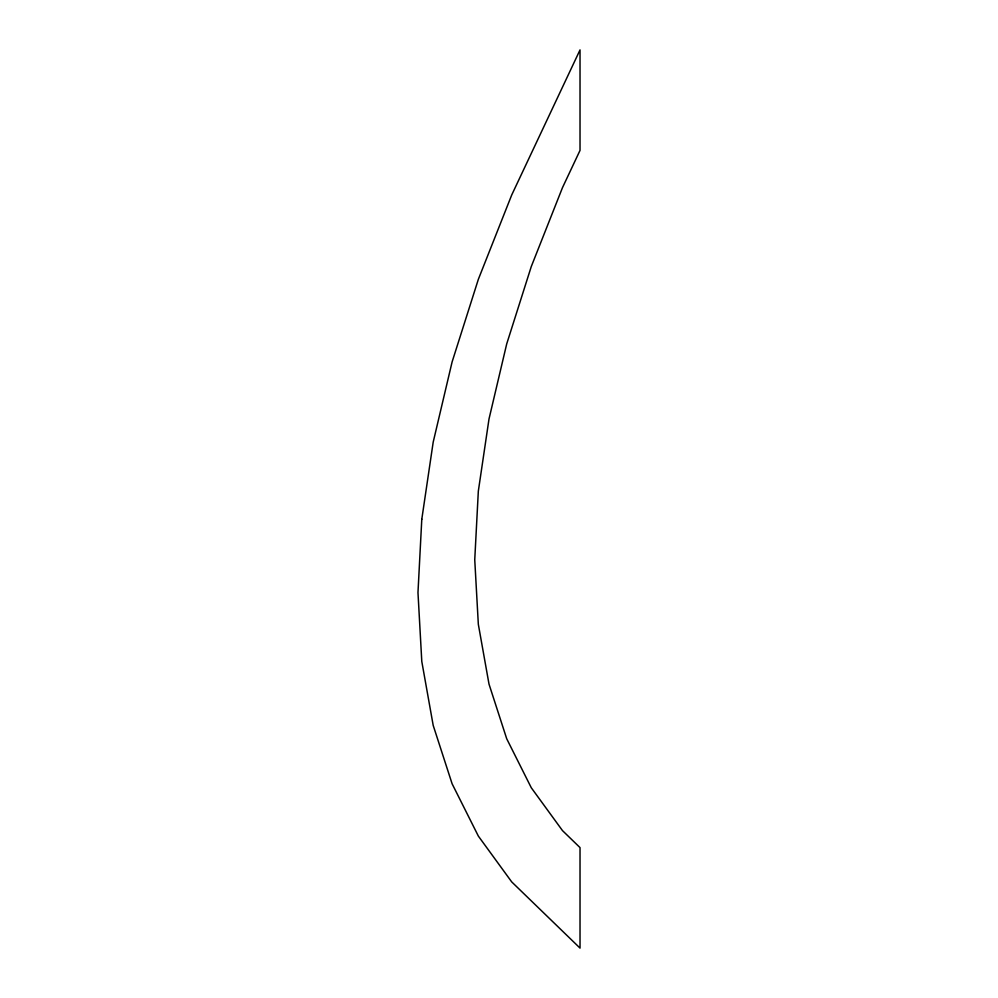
<?xml version="1.0" encoding="UTF-8"?>
<svg xmlns="http://www.w3.org/2000/svg" width="998" height="998" viewBox="0 0 998 998"><rect width="100%" height="100%" fill="white"/><g stroke="black" fill="none" stroke-linecap="round" stroke-linejoin="round"><path stroke-width="1.5" d="M421.792 519.234L417.975 592.562L421.792 661.474L433.194 725.396L452.106 783.779L478.354 836.099L511.725 881.92L580.025 948.1L580.025 847.601L562.498 830.623L531.273 787.734L506.71 738.757L489.008 684.117L478.329 624.286L474.749 559.778L478.329 491.153L489.008 418.985L506.71 343.911L531.273 266.566L562.498 187.612L580.025 150.399L580.025 49.9L511.725 194.959L478.354 279.303L452.106 361.925L433.194 442.139L421.792 519.234"/></g></svg>
